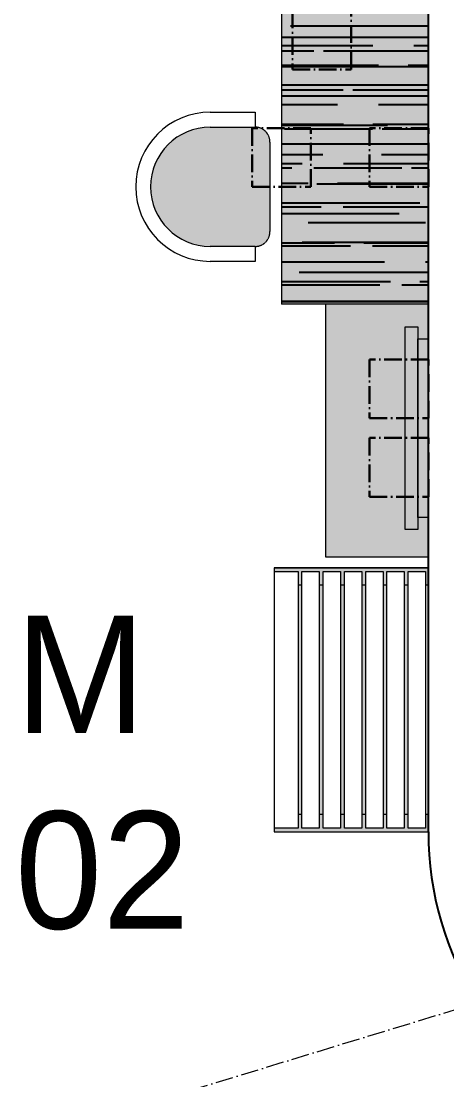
# Model space of a CAD drawing. Header units: millimetres. Extents: x -16811 to 32579, y 147992 to 176118.
# Drawn here: x 238 to 1686, y 166635 to 170241 of the extents above; entities that cross this region are included whole.
import ezdxf

# ---------------------------------------------------------------- set-up
doc = ezdxf.new("R2010")
doc.units = ezdxf.units.MM
doc.header["$MEASUREMENT"] = 0
doc.linetypes.add('ACAD_ISO10W100', pattern=[18, 12, -3, 0, -3])
doc.linetypes.add('HIDDEN2', pattern=[0.14, 0.1, -0.04])
doc.layers.add('0[2345]', color=6, linetype='ACAD_ISO10W100', lineweight=30, plot=False)
doc.layers.add('Furniture[2345]', color=7, linetype='Continuous', lineweight=20)
doc.layers.add('Room.Text[4]', color=7, linetype='Continuous', lineweight=20)
doc.layers.add('Hatching[2345]', color=7, linetype='Continuous')
doc.layers.add('Wall[2345]', color=7, linetype='Continuous')
doc.styles.add('RoomInfo', font='stylu.ttf')

msp = doc.modelspace()

# ---------------------------------------------------------------- hatches: boundary and pattern name
at = {"layer": 'Hatching[2345]'}
h = msp.add_hatch(color=29, dxfattribs=at)
h.set_gradient(color1=(87, 49, 41), color2=(101, 56, 47), one_color=1, tint=0.29)
h.paths.add_polyline_path([(1623.7, 170276.6), (1123.7, 170276.6), (1123.7, 169276.6), (1623.7, 169276.6)])
at = {"layer": 'Hatching[2345]', "true_color": 0x946247}
h = msp.add_hatch(dxfattribs=at)
h.set_pattern_fill('AR-RROOF', color=25, scale=100, style=0)
h.set_pattern_definition([(0, (-58655.84, 38685.91), (220, 100), [1500, -200, 500, -100]), (0, (-58522.84, 38735.91), (-100, 133), [300, -33, 600, -75]), (0, (-58605.84, 38770.91), (520, 67), [800, -140, 400, -100])])
h.paths.add_polyline_path([(1623.7, 170276.6), (1123.7, 170276.6), (1123.7, 169276.6), (1623.7, 169276.6)])
at = {"layer": 'Hatching[2345]'}
h = msp.add_hatch(color=254, dxfattribs=at)
h.set_gradient(color1=(249, 237, 210), color2=(245, 227, 183), rotation=180, one_color=1, tint=0.84, name='INVSPHERICAL')
h.paths.add_polyline_path([(881.3, 169473.4), (1033.7, 169473.4, 0.414214), (1084.5, 169524.2), (1084.5, 169829, 0.414214), (1033.7, 169879.8), (881.3, 169879.8, 1)])
h = msp.add_hatch(color=254, dxfattribs=at)
h.set_gradient(color1=(188, 218, 240), centered=1, one_color=1, tint=1, name='INVCURVED')
h.paths.add_polyline_path([(1623.7, 169276.6), (1273.7, 169276.6), (1273.7, 168416.6), (1623.7, 168416.6), (1623.7, 168550.3), (1587.4, 168550.3), (1587.4, 168509.6), (1544.5, 168509.6), (1544.5, 169199.6), (1587.4, 169199.6), (1587.4, 169158.9), (1623.7, 169158.9)])
at = {"layer": 'Hatching[2345]', "true_color": 0x93b6c2}
h = msp.add_hatch(color=253, dxfattribs=at)
h.set_gradient(color1=(244, 246, 245), tint=1, name='CYLINDER')
h.paths.add_polyline_path([(1587.4, 168550.1), (1587.4, 169158.7), (1623.7, 169158.7), (1623.7, 168550.1)])
h.paths.add_polyline_path([(1544.5, 168509.4), (1544.5, 169199.4), (1587.4, 169199.4), (1587.4, 168509.4)])
at = {"layer": 'Hatching[2345]'}
h = msp.add_hatch(color=19, dxfattribs=at)
h.set_gradient(color1=(65, 37, 27), color2=(126, 72, 53), tint=1, name='INVCURVED')
h.paths.add_polyline_path([(1098.7, 168366.3), (1180, 168366.3), (1180, 168319.6), (1193.3, 168319.6), (1193.3, 168366.3), (1252.4, 168366.3), (1252.4, 168319.6), (1265.6, 168319.6), (1265.6, 168366.3), (1324.7, 168366.3), (1324.7, 168319.6), (1338, 168319.6), (1338, 168366.3), (1397.1, 168366.3), (1397.1, 168319.6), (1410.3, 168319.6), (1410.3, 168366.3), (1469.4, 168366.3), (1469.4, 168319.6), (1482.7, 168319.6), (1482.7, 168366.3), (1541.8, 168366.3), (1541.8, 168319.6), (1555, 168319.6), (1555, 168366.3), (1614.1, 168366.3), (1614.1, 168319.6), (1623.7, 168319.6), (1623.7, 168379.1), (1098.7, 168379.1)])
h = msp.add_hatch(color=25, dxfattribs=at)
h.set_gradient(color1=(158, 91, 66), color2=(129, 74, 54), one_color=1, tint=0.36, name='CURVED')
h.paths.add_polyline_path([(1193.3, 168319.6), (1180, 168319.6), (1180, 167931.3), (1193.3, 167931.2)])
h.paths.add_polyline_path([(1265.6, 168319.6), (1252.4, 168319.6), (1252.4, 167930.9), (1265.6, 167930.9)])
h.paths.add_polyline_path([(1338, 168319.6), (1324.7, 168319.6), (1324.7, 167930.6), (1338, 167930.5)])
h.paths.add_polyline_path([(1410.3, 168319.6), (1397.1, 168319.6), (1397.1, 167930.2), (1410.3, 167930.1)])
h.paths.add_polyline_path([(1482.7, 168319.6), (1469.4, 168319.6), (1469.4, 167929.8), (1482.7, 167929.8)])
h.paths.add_polyline_path([(1555, 168319.6), (1541.8, 168319.6), (1541.8, 167929.5), (1555, 167929.4)])
h = msp.add_hatch(color=25, dxfattribs=at)
h.set_gradient(color1=(158, 91, 66), color2=(126, 72, 53), rotation=180, one_color=1, tint=0.35, name='CURVED')
h.paths.add_polyline_path([(1193.3, 167931.2), (1180, 167931.3), (1180, 167538.7), (1193.3, 167538.7)])
h.paths.add_polyline_path([(1265.6, 167930.9), (1252.4, 167930.9), (1252.4, 167538.7), (1265.6, 167538.7)])
h.paths.add_polyline_path([(1338, 167930.5), (1324.7, 167930.6), (1324.7, 167538.7), (1338, 167538.7)])
h.paths.add_polyline_path([(1410.3, 167930.1), (1397.1, 167930.2), (1397.1, 167538.7), (1410.3, 167538.7)])
h.paths.add_polyline_path([(1482.7, 167929.8), (1469.4, 167929.8), (1469.4, 167538.7), (1482.7, 167538.7)])
h.paths.add_polyline_path([(1555, 167929.4), (1541.8, 167929.5), (1541.8, 167538.7), (1555, 167538.7)])
h = msp.add_hatch(color=19, dxfattribs=at)
h.set_gradient(color1=(65, 37, 27), color2=(126, 72, 53), rotation=180, tint=1, name='INVCURVED')
h.paths.add_polyline_path([(1180, 167492), (1098.7, 167492), (1098.7, 167479.1), (1623.7, 167479.1), (1623.7, 167538.7), (1614.1, 167538.7), (1614.1, 167492), (1555, 167492), (1555, 167538.7), (1541.8, 167538.7), (1541.8, 167492), (1482.7, 167492), (1482.7, 167538.7), (1469.4, 167538.7), (1469.4, 167492), (1410.3, 167492), (1410.3, 167538.7), (1397.1, 167538.7), (1397.1, 167492), (1338, 167492), (1338, 167538.7), (1324.7, 167538.7), (1324.7, 167492), (1265.6, 167492), (1265.6, 167538.7), (1252.4, 167538.7), (1252.4, 167492), (1193.3, 167492), (1193.3, 167538.7), (1180, 167538.7)])

# ---------------------------------------------------------------- linework, layer by layer
at = {"layer": '0[2345]', "ltscale": 5}
for points in [[(1161.1, 170076.6), (1361.1, 170076.6), (1361.1, 170276.6), (1161.1, 170276.6)], [(1023.7, 169676.6), (1223.7, 169676.6), (1223.7, 169876.6), (1023.7, 169876.6)], [(1423.7, 169676.6), (1623.7, 169676.6), (1623.7, 169876.6), (1423.7, 169876.6)], [(1423.7, 168887.9), (1623.7, 168887.9), (1623.7, 169087.9), (1423.7, 169087.9)], [(1423.7, 168620.9), (1623.7, 168620.9), (1623.7, 168820.9), (1423.7, 168820.9)]]:
    msp.add_lwpolyline(points, close=True, dxfattribs=at)
at = {"layer": '0[2345]', "lineweight": 5, "ltscale": 5}
msp.add_lwpolyline([(297.6, 166440.9), (1790.5, 166896.8), (2389, 166432.3), (2736.9, 166248.1), (2083.7, 164833.2), (2083.7, 164616.7), (473.3, 164616.6), (473.3, 166016.6), (297.6, 166440.9)], close=True, dxfattribs=at)
at = {"layer": 'Furniture[2345]'}
for p, q in [((1123.7, 170276.6), (1123.7, 169276.6)), ((881.3, 169930.6), (1033.7, 169930.6)), ((1033.7, 169930.6), (1033.7, 169879.8)), ((881.3, 169879.8), (1033.7, 169879.8)), ((1033.7, 169473.4), (881.3, 169473.4)), ((1033.7, 169473.4), (1033.7, 169422.6)), ((1033.7, 169422.6), (881.3, 169422.6)), ((1623.7, 169276.6), (1123.7, 169276.6))]:
    msp.add_line(p, q, dxfattribs=at)
at = {"layer": 'Furniture[2345]', "color": 252, "linetype": 'HIDDEN2', "ltscale": 5}
msp.add_line((1084.5, 169829), (1084.5, 169524.2), dxfattribs=at)
at = {"layer": 'Furniture[2345]', "color": 132}
msp.add_lwpolyline([(1273.7, 169276.6), (1273.7, 168416.6), (1623.7, 168416.6), (1623.7, 169276.6)], close=True, dxfattribs=at)
at = {"layer": 'Furniture[2345]'}
for points in [[(1544.5, 168509.4), (1544.5, 169199.4), (1587.4, 169199.4), (1587.4, 168509.4)], [(1587.4, 168550.1), (1587.4, 169158.7), (1623.7, 169158.7), (1623.7, 168550.1)]]:
    msp.add_lwpolyline(points, close=True, dxfattribs=at)
msp.add_lwpolyline([(1623.7, 168379.1), (1098.7, 168379.1), (1098.7, 167479.1), (1623.7, 167479.1)], dxfattribs=at)
at = {"layer": 'Furniture[2345]', "color": 7}
for points in [[(1098.7, 168379.1), (1623.7, 168379.1), (1623.7, 168319.6), (1614.1, 168319.6)], [(1193.3, 168319.6), (1180, 168319.6)], [(1265.6, 168319.6), (1252.4, 168319.6)], [(1338, 168319.6), (1324.7, 168319.6)], [(1410.3, 168319.6), (1397.1, 168319.6)], [(1482.7, 168319.6), (1469.4, 168319.6)], [(1555, 168319.6), (1541.8, 168319.6)], [(1098.7, 167479.1), (1623.7, 167479.1), (1623.7, 167538.7), (1614.1, 167538.7)], [(1193.3, 167538.7), (1180, 167538.7)], [(1265.6, 167538.7), (1252.4, 167538.7)], [(1338, 167538.7), (1324.7, 167538.7)], [(1410.3, 167538.7), (1397.1, 167538.7)], [(1482.7, 167538.7), (1469.4, 167538.7)], [(1555, 167538.7), (1541.8, 167538.7)]]:
    msp.add_lwpolyline(points, dxfattribs=at)
at = {"layer": 'Furniture[2345]', "color": 43, "true_color": 0xb3ae80}
msp.add_lwpolyline([(1098.7, 168366.3), (1180, 168366.3), (1180, 167492), (1098.7, 167492)], dxfattribs=at)
for points in [[(1193.3, 168366.3), (1252.4, 168366.3), (1252.4, 167492), (1193.3, 167492)], [(1265.6, 168366.3), (1324.7, 168366.3), (1324.7, 167492), (1265.6, 167492)], [(1338, 168366.3), (1397.1, 168366.3), (1397.1, 167492), (1338, 167492)], [(1410.3, 168366.3), (1469.4, 168366.3), (1469.4, 167492), (1410.3, 167492)], [(1482.7, 168366.3), (1541.8, 168366.3), (1541.8, 167492), (1482.7, 167492)], [(1555, 168366.3), (1614.1, 168366.3), (1614.1, 167492), (1555, 167492)]]:
    msp.add_lwpolyline(points, close=True, dxfattribs=at)
at = {"layer": 'Furniture[2345]'}
for radius in [254, 203.2]:
    msp.add_arc((881.3, 169676.6), radius, 90, 270, dxfattribs=at)
at = {"layer": 'Furniture[2345]', "color": 252, "linetype": 'HIDDEN2', "ltscale": 5}
for centre, start, end in [((1033.7, 169829), 0, 90), ((1033.7, 169524.2), 270, 0)]:
    msp.add_arc(centre, 50.8, start, end, dxfattribs=at)
at = {"layer": 'Wall[2345]'}
msp.add_line((1623.7, 167479.1), (1623.7, 170276.6), dxfattribs=at)
msp.add_line((1623.7, 167479.1), (1623.7, 170276.6), dxfattribs=at)
msp.add_line((1623.7, 167479.1), (1623.7, 170276.6), dxfattribs=at)
msp.add_arc((2723.7, 167479.1), 1100, 180, 243.9321, dxfattribs=at)

# ---------------------------------------------------------------- texts
at = {"layer": 'Room.Text[4]', "insert": (811.2, 168216), "char_height": 400, "width": 1966.667, "attachment_point": 3, "style": 'RoomInfo', "bg_fill": 2}
msp.add_mtext('{\\C1;ROOM  402}', dxfattribs=at)

doc.saveas('drawing.dxf')
